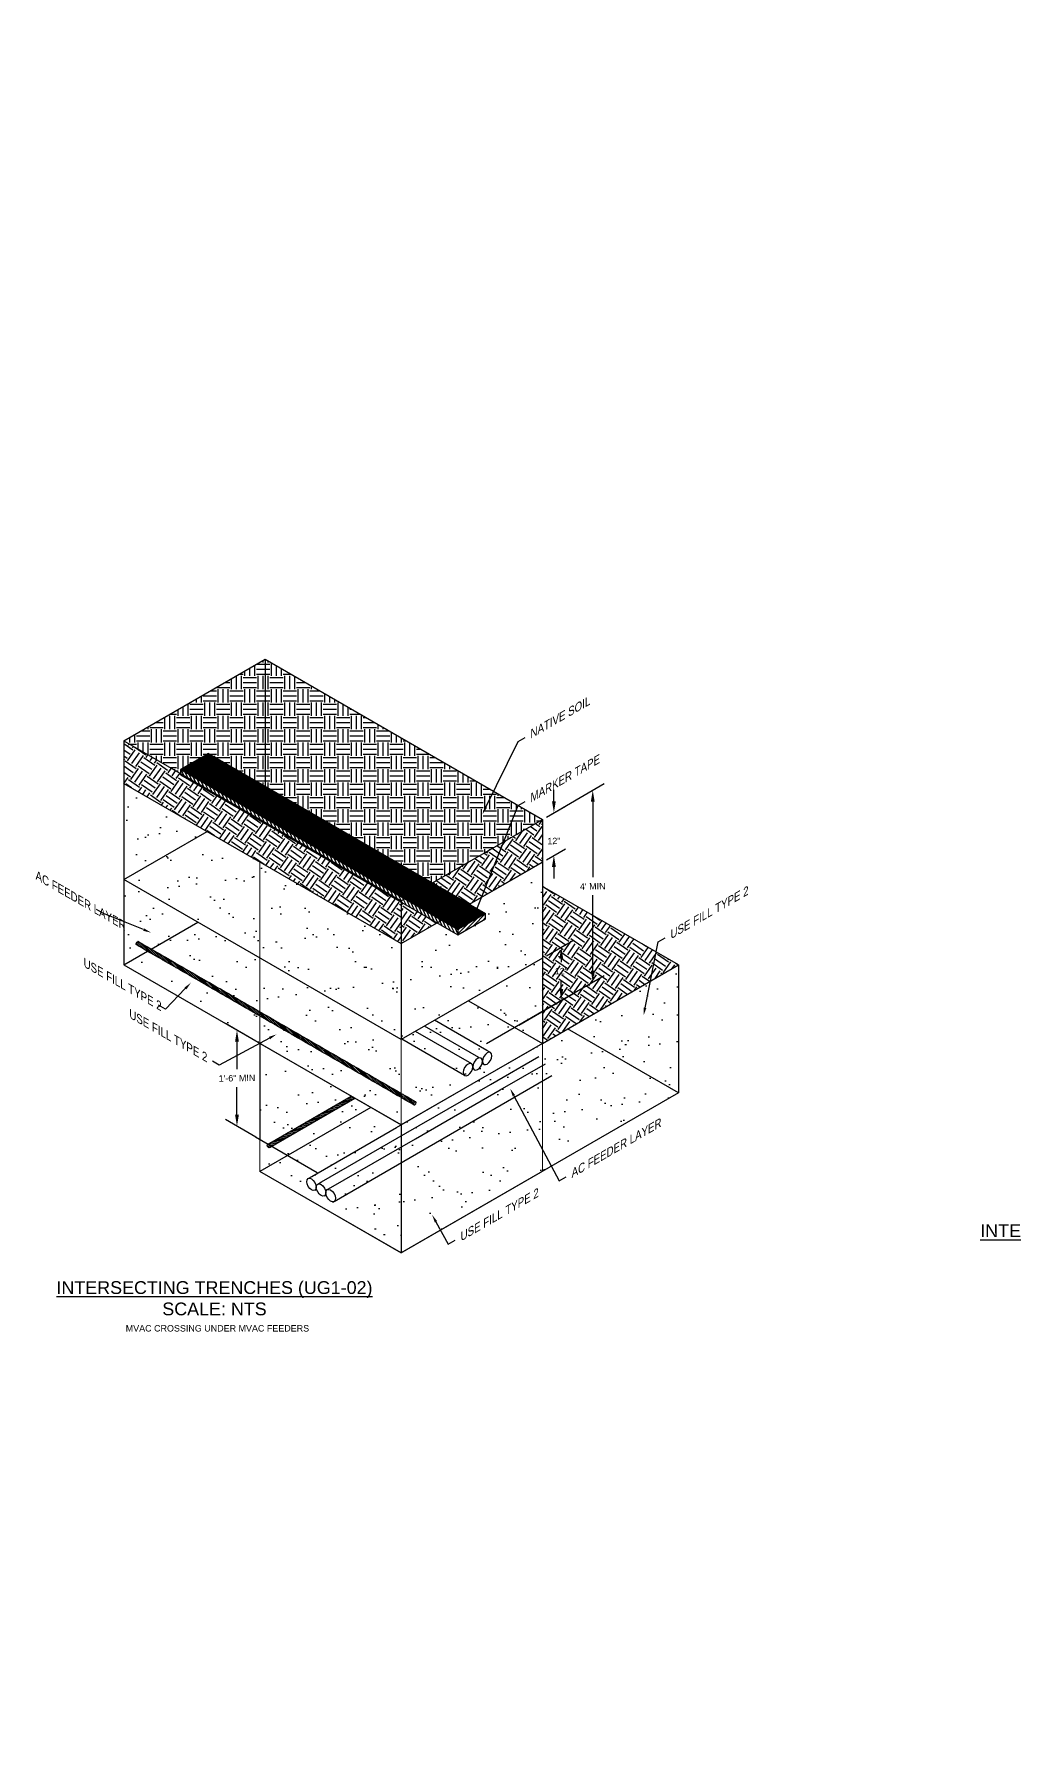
# Model space of a CAD drawing. Header units: feet. Extents: x -21 to 1000, y -35 to 71.
# Drawn here: x 955.09 to 970.4, y 44.5 to 71.36 of the extents above; entities that cross this region are included whole.
import ezdxf
from ezdxf import colors
from ezdxf.entities.mleader import LeaderData, LeaderLine
from ezdxf.math import Vec2, Vec3

# ---------------------------------------------------------------- set-up
doc = ezdxf.new("R2010")
doc.units = ezdxf.units.FT
doc.header["$MEASUREMENT"] = 0
for name, color, linetype in [('E-CABL-ACMV', 1, 'AC_CABLE'), ('E-CABL-UG2', 142, 'GROUND_WIRE_G2'), ('E-MRKR-TREN', 6, 'Continuous'), ('E-TREN', 3, 'Continuous'), ('E-TREN-HATCH', 254, 'Continuous'), ('G-ANNO-TEXT', 1, 'Continuous'), ('G-DIMS', 7, 'Continuous'), ('text', 1, 'Continuous')]:
    doc.layers.add(name, color=color, linetype=linetype)
doc.styles.add('NEI-A', font='arial.ttf')
doc.styles.get("Standard").update_dxf_attribs({"font": 'arial.ttf'})
doc.linetypes.add('AC_CABLE', pattern='A,1,-0.2,["AC",Standard,S=0.1,R=0,X=-0.1,Y=-0.05],-0.2', length=1.4)
doc.linetypes.add('GROUND_WIRE_G2', pattern='A,1,-0.2,["G2",Standard,S=0.1,R=0,X=-0.1,Y=-0.05],-0.2', length=1.4)
doc.dimstyles.new('Annotative - Arch', dxfattribs={"dimscale": 0, "dimtxt": 0.1, "dimasz": 0.18, "dimexe": 0.18, "dimexo": 0.0625, "dimgap": 0.09, "dimtad": 0, "dimtih": 1, "dimtoh": 1, "dimdec": 4, "dimlfac": 12, "dimzin": 0, "dimdsep": 46, "dimlunit": 4, "dimtxsty": 'NEI-A', "dimcen": 0.09, "dimadec": 1, "dimazin": 0, "dimtfac": 1, "dimtdec": 4, "dimtofl": 0, "dimtmove": 0, "dimatfit": 3, "dimfxl": 1, "dimtolj": 1, "dimtzin": 0, "dimarcsym": 0})
pattern_1 = [(0, (-506028.1122, -179322.80167), (0.20833333333, 0.20833333333), [0.20833333333, -0.20833333333]), (0, (-506028.1122, -179322.72354), (0.20833333333, 0.20833333333), [0.20833333333, -0.20833333333]), (0, (-506028.1122, -179322.64542), (0.20833333333, 0.20833333333), [0.20833333333, -0.20833333333]), (90, (-506028.08616, -179322.61938), (-0.20833333333, 0.20833333333), [0.20833333333, -0.20833333333]), (90, (-506028.00804, -179322.61938), (-0.20833333333, 0.20833333333), [0.20833333333, -0.20833333333]), (90, (-506027.92991, -179322.61938), (-0.20833333333, 0.20833333333), [0.20833333333, -0.20833333333])]
pattern_2 = [(55, (-506028.1122, -179322.80167), (-0.05116158499, 0.2901517668), [0.20833333333, -0.20833333333]), (55, (-506028.1762, -179322.75686), (-0.05116158499, 0.2901517668), [0.20833333333, -0.20833333333]), (55, (-506028.2402, -179322.71205), (-0.05116158499, 0.2901517668), [0.20833333333, -0.20833333333]), (145, (-506028.2466, -179322.67578), (-0.2901517668, -0.05116158499), [0.20833333333, -0.20833333333]), (145, (-506028.20178, -179322.61178), (-0.2901517668, -0.05116158499), [0.20833333333, -0.20833333333]), (145, (-506028.15697, -179322.54779), (-0.2901517668, -0.05116158499), [0.20833333333, -0.20833333333])]
pattern_3 = [(37.5, (-506028.1122, -179322.80167), (-0.02099778604, 0.64227458967), [0, -0.50666666667, 0, -0.56666666667, 0, -0.54166666667]), (7.5, (-506028.1122, -179322.8017), (0.5899255684, 0.9407153551), [0, -0.27333333333, 0, -0.45666666667, 0, -0.175]), (327.5, (-506028.5222, -179322.80167), (1.03804728725, 0.0018863512), [0, -0.16666666667, 0, -0.6, 0, -0.78333333333]), (317.5, (-506028.5222, -179322.8017), (1.0020422015, 0.2925585216), [0, -0.08333333333, 0, -0.39333333333, 0, -0.45])]

# ---------------------------------------------------------------- blocks, each defined once
blk = doc.blocks.new('*D62')
at = {"layer": 'Defpoints', "color": 0, "transparency": 16777216}
for p in [(958.607, 55.598), (958.25, 54.304), (958.607, 54.098)]:
    blk.add_point(p, dxfattribs=at)
at = {"layer": 'text', "color": 0, "lineweight": -2, "transparency": 16777216}
for p, q in [((958.545, 55.634), (958.07, 55.908)), ((958.25, 55.624), (958.25, 55.195)), ((958.25, 54.484), (958.25, 54.913)), ((958.545, 54.134), (958.07, 54.408))]:
    blk.add_line(p, q, dxfattribs=at)
at = {"layer": 'text', "color": 0, "transparency": 16777216}
for points in [[(958.22, 55.624), (958.28, 55.624), (958.25, 55.804)], [(958.22, 54.484), (958.28, 54.484), (958.25, 54.304)]]:
    blk.add_solid(points, dxfattribs=at)
at = {"layer": 'text', "color": 0, "transparency": 16777216, "insert": (958.25, 55.054), "char_height": 0.1, "attachment_point": 5, "rotation": 1, "style": 'NEI-A'}
blk.add_mtext('\\A1;1\'-6" MIN', dxfattribs=at)
blk = doc.blocks.new('*D63')
at = {"layer": 'Defpoints', "color": 0, "transparency": 16777216}
for p in [(963.021, 59.098), (963.021, 58.431), (963.2, 58.535)]:
    blk.add_point(p, dxfattribs=at)
at = {"layer": 'text', "color": 0, "lineweight": -2, "transparency": 16777216}
for p, q in [((963.2, 59.381), (963.2, 59.561)), ((963.083, 59.134), (963.38, 59.305)), ((963.083, 58.467), (963.38, 58.639)), ((963.2, 58.355), (963.2, 58.175))]:
    blk.add_line(p, q, dxfattribs=at)
at = {"layer": 'text', "color": 0, "transparency": 16777216}
for points in [[(963.17, 59.381), (963.23, 59.381), (963.2, 59.201)], [(963.17, 58.355), (963.23, 58.355), (963.2, 58.535)]]:
    blk.add_solid(points, dxfattribs=at)
at = {"layer": 'text', "color": 0, "transparency": 16777216, "insert": (963.2, 58.76), "char_height": 0.1, "attachment_point": 5, "rotation": 1, "style": 'NEI-A'}
blk.add_mtext('\\A1;12"', dxfattribs=at)
blk = doc.blocks.new('*D64')
at = {"layer": 'Defpoints', "color": 0, "transparency": 16777216}
for p in [(963.021, 59.098), (963.807, 56.552), (962.087, 55.559)]:
    blk.add_point(p, dxfattribs=at)
at = {"layer": 'text', "color": 0, "lineweight": -2, "transparency": 16777216}
for p, q in [((963.083, 59.134), (963.987, 59.656)), ((963.807, 59.372), (963.807, 58.192)), ((963.807, 56.732), (963.807, 57.912)), ((962.15, 55.595), (963.987, 56.656))]:
    blk.add_line(p, q, dxfattribs=at)
at = {"layer": 'text', "color": 0, "transparency": 16777216}
for points in [[(963.777, 59.372), (963.837, 59.372), (963.807, 59.552)], [(963.777, 56.732), (963.837, 56.732), (963.807, 56.552)]]:
    blk.add_solid(points, dxfattribs=at)
at = {"layer": 'text', "color": 0, "transparency": 16777216, "insert": (963.807, 58.052), "char_height": 0.1, "attachment_point": 5, "rotation": 1, "style": 'NEI-A'}
blk.add_mtext("\\A1;4' MIN", dxfattribs=at)
blk = doc.blocks.new('*D65')
at = {"layer": 'Defpoints', "color": 0, "transparency": 16777216}
for p in [(963.316, 57.102), (963.021, 56.931), (962.588, 55.848)]:
    blk.add_point(p, dxfattribs=at)
at = {"layer": 'text', "color": 0, "lineweight": -2, "transparency": 16777216}
for p, q in [((963.083, 56.967), (963.496, 57.206)), ((963.316, 56.922), (963.316, 56.867)), ((963.316, 56.449), (963.316, 56.586)), ((962.65, 55.884), (963.496, 56.372))]:
    blk.add_line(p, q, dxfattribs=at)
at = {"layer": 'text', "color": 0, "transparency": 16777216}
for points in [[(963.286, 56.922), (963.346, 56.922), (963.316, 57.102)], [(963.286, 56.449), (963.346, 56.449), (963.316, 56.269)]]:
    blk.add_solid(points, dxfattribs=at)
at = {"layer": 'text', "color": 0, "transparency": 16777216, "insert": (963.316, 56.727), "char_height": 0.1, "attachment_point": 5, "rotation": 1, "style": 'NEI-A'}
blk.add_mtext('\\A1;12"', dxfattribs=at)

msp = doc.modelspace()

# ---------------------------------------------------------------- hatches: boundary and pattern name
at = {"layer": 'E-CABL-UG2', "linetype": 'Continuous'}
h = msp.add_hatch(dxfattribs=at)
h.set_pattern_fill('ANSI31', color=256, scale=0.166667, angle=90)
h.set_pattern_definition([(135, (-506028.031134, -179323.017111), (-0.0147313912747, -0.0147313912747), [])])
edge = h.paths.add_edge_path()
edge.add_ellipse((961.0276126, 54.6614905), major_axis=(-0.0143178, -0.0247992), ratio=0.5773502692, start_angle=180.00192629, end_angle=360, ccw=False)
edge.add_spline(control_points=[(961.0419304, 54.6862897), (958.8768669, 55.9362897), (956.7118034, 57.1862897)], knot_values=[4.1415926536, 4.1415926536, 4.1415926536, 5.1415926536, 5.1415926536, 5.1415926536], weights=[1, 1, 1], degree=2, periodic=0)
edge.add_spline(control_points=[(956.7118034, 57.1862897), (956.6974856, 57.194556), (956.6831678, 57.1697569)], knot_values=[2.5707963268, 2.5707963268, 2.5707963268, 4.1415926536, 4.1415926536, 4.1415926536], weights=[1, 0.7071067812, 1], degree=2, periodic=0)
edge.add_spline(control_points=[(956.6831678, 57.1697569), (956.66885, 57.1449577), (956.6831678, 57.1366913)], knot_values=[1, 1, 1, 2.5707963268, 2.5707963268, 2.5707963268], weights=[1, 0.7071067812, 1], degree=2, periodic=0)
edge.add_spline(control_points=[(956.6831678, 57.1366913), (958.8482313, 55.8866913), (961.0132948, 54.6366913)], knot_values=[0, 0, 0, 1, 1, 1], weights=[1, 1, 1], degree=2, periodic=0)
h = msp.add_hatch(dxfattribs=at)
h.set_pattern_fill('ANSI31', color=256, scale=0.166667, angle=150)
h.set_pattern_definition([(195, (-506020.427393, -179327.825918), (0.0053920634396, -0.02012345471436), [])])
edge = h.paths.add_edge_path()
edge.add_line((960.0917795, 54.7407156), (960.0345083, 54.7737811))
edge.add_line((960.0345083, 54.7737811), (958.7334075, 54.0225902))
edge.add_ellipse((958.7438573, 53.9955579), major_axis=(0.0143178, -0.0247992), ratio=0.5773502692, start_angle=0, end_angle=360)
edge.add_line((958.7654445, 53.9749557), (960.0917795, 54.7407156))
at = {"layer": 'E-MRKR-TREN', "linetype": 'Continuous'}
h = msp.add_hatch(dxfattribs=at)
h.set_pattern_fill('ANSI31', color=256, scale=0.083333)
h.set_pattern_definition([(45, (-506028.112206, -179322.80167), (-0.00736569563736, 0.00736569563736), [])])
h.paths.add_polyline_path([(957.8036533, 60.1274325), (957.3706406, 59.8774325), (960.8708266, 57.8565992), (961.3038393, 58.1065992)])
h.paths.add_polyline_path([(961.3038393, 58.1065992), (960.8708266, 57.8565992), (961.7007676, 57.3774325), (962.1337803, 57.6274325)])
at = {"layer": 'E-MRKR-TREN'}
h = msp.add_hatch(dxfattribs=at)
h.set_pattern_fill('ANSI31', color=256, scale=0.333333, angle=70)
h.set_pattern_definition([(115, (-506028.112206, -179322.80167), (-0.03776282446, -0.0176090942392), [])])
h.paths.add_polyline_path([(961.7007676, 57.2940992), (961.7007676, 57.3774325), (957.3706406, 59.8774325), (957.3706406, 59.7940992)])
h = msp.add_hatch(dxfattribs=at)
h.set_pattern_fill('ANSI31', color=256, scale=0.333333)
h.set_pattern_definition([(45, (-506028.112206, -179322.80167), (-0.0294627825494, 0.0294627825494), [])])
h.paths.add_polyline_path([(961.7007676, 57.3774325), (961.7007676, 57.2940992), (962.1337803, 57.5440992), (962.1337803, 57.6274325)])
at = {"layer": 'E-TREN-HATCH', "linetype": 'Continuous'}
h = msp.add_hatch(dxfattribs=at)
h.set_pattern_fill('EARTH', color=256, scale=0.833333)
h.set_pattern_definition(pattern_1)
h.paths.add_polyline_path([(958.6904633, 61.5977659), (956.4838306, 60.3237659), (957.3137716, 59.8445992), (957.8036533, 60.1274325), (958.6904633, 59.6154325)])
h = msp.add_hatch(dxfattribs=at)
h.set_pattern_fill('EARTH', color=256, scale=0.833333)
h.set_pattern_definition(pattern_1)
h.paths.add_polyline_path([(958.6904633, 61.5977659), (958.6904633, 59.6154325), (961.3038393, 58.1065992), (963.0205903, 59.0977659)])
h = msp.add_hatch(dxfattribs=at)
h.set_pattern_fill('EARTH', color=256, scale=0.833333, angle=55)
h.set_pattern_definition(pattern_2)
h.paths.add_polyline_path([(956.4838306, 59.6570992), (960.8139576, 57.1570992), (960.8139576, 57.8060992), (956.4838306, 60.3237659)])
h = msp.add_hatch(dxfattribs=at)
h.set_pattern_fill('AR-SAND', color=252, scale=0.333333)
h.set_pattern_definition(pattern_3)
h.paths.add_polyline_path([(956.4838306, 59.6570992), (956.4838306, 56.8237659), (958.6073248, 55.5977659), (958.6073248, 58.4310992)])
h = msp.add_hatch(dxfattribs=at)
h.set_pattern_fill('EARTH', color=256, scale=0.833333, angle=55)
h.set_pattern_definition([(55, (-506024.78058, -179327.22517), (-0.05116158499, 0.2901517668), [0.20833333333, -0.20833333333]), (55, (-506024.84458, -179327.18036), (-0.05116158499, 0.2901517668), [0.20833333333, -0.20833333333]), (55, (-506024.90857, -179327.13555), (-0.05116158499, 0.2901517668), [0.20833333333, -0.20833333333]), (145, (-506024.91497, -179327.09928), (-0.2901517668, -0.05116158499), [0.20833333333, -0.20833333333]), (145, (-506024.87016, -179327.03528), (-0.2901517668, -0.05116158499), [0.20833333333, -0.20833333333]), (145, (-506024.82535, -179326.97129), (-0.2901517668, -0.05116158499), [0.20833333333, -0.20833333333])])
h.paths.add_polyline_path([(963.0205903, 59.0977659), (961.3038393, 58.1065992), (961.8804233, 57.7728235), (961.3757376, 57.4814431), (960.8139576, 57.8060992), (960.8139576, 57.1570992), (963.0205903, 58.4310992)])
h = msp.add_hatch(dxfattribs=at)
h.set_pattern_fill('AR-SAND', color=252, scale=0.333333)
h.set_pattern_definition([(37.5, (-506031.9153, -179327.8259), (-0.02099778604, 0.64227458967), [0, -0.50666666667, 0, -0.56666666667, 0, -0.54166666667]), (7.5, (-506031.9153, -179327.8259), (0.5899255684, 0.9407153551), [0, -0.27333333333, 0, -0.45666666667, 0, -0.175]), (327.5, (-506032.3253, -179327.8259), (1.03804728725, 0.0018863512), [0, -0.16666666667, 0, -0.6, 0, -0.78333333333]), (317.5, (-506032.3253, -179327.8259), (1.0020422015, 0.2925585216), [0, -0.08333333333, 0, -0.39333333333, 0, -0.45])])
h.paths.add_polyline_path([(963.0205903, 58.4310992), (960.8139576, 57.1310586), (958.6073248, 58.4310992), (958.6073248, 53.5977659), (960.8139576, 52.3237659), (963.0205903, 53.5977659)])
h = msp.add_hatch(dxfattribs=at)
h.set_pattern_fill('EARTH', color=256, scale=0.833333, angle=55)
h.set_pattern_definition(pattern_2)
h.paths.add_polyline_path([(963.0205903, 58.0497659), (963.0205903, 55.5977659), (965.1440846, 56.8237659)])
h = msp.add_hatch(dxfattribs=at)
h.set_pattern_fill('AR-SAND', color=252, scale=0.333333)
h.set_pattern_definition(pattern_3)
h.paths.add_polyline_path([(965.1440846, 56.8237659), (963.0205903, 55.5977659), (963.0205903, 53.5977659), (965.1440846, 54.8237659)])

# ---------------------------------------------------------------- linework, layer by layer
at = {"layer": 'E-CABL-ACMV', "linetype": 'Continuous', "flags": 128}
for points in [[(960.8139576, 56.3232093), (960.8134756, 56.3234876)], [(962.0286773, 55.377703), (961.1793532, 55.8680605)], [(962.1533693, 55.4867633), (961.3353782, 55.9581415)], [(961.8053018, 55.098224), (960.82456, 55.6644555)], [(961.917102, 55.2772291), (961.0365526, 55.7856145)], [(962.0609644, 55.0440696), (962.9011221, 55.5287908)], [(962.2112405, 55.4533514), (962.1533693, 55.4867633)], [(962.2104981, 54.9577363), (962.963749, 55.3926259)], [(959.7661074, 53.1296126), (963.170124, 55.0949225)], [(962.1054176, 55.2702609), (962.0787703, 55.2856457)], [(962.3600318, 54.871403), (963.0679042, 55.2800933)], [(960.7400263, 54.2814257), (962.0609644, 55.0440696)], [(960.8895601, 54.1950923), (962.2104981, 54.9577363)], [(961.0390938, 54.108759), (962.3600318, 54.871403)], [(959.4190883, 53.5187817), (960.7400263, 54.2814257)], [(959.568622, 53.4324484), (960.8895601, 54.1950923)], [(959.7181557, 53.3461151), (961.0390938, 54.108759)], [(959.3612171, 53.4853698), (959.4190883, 53.5187817)], [(959.46704, 53.3022793), (959.4936873, 53.3176641)], [(959.5107508, 53.3990365), (959.568622, 53.4324484)], [(959.6165737, 53.215946), (959.6432211, 53.2313308)], [(959.6602845, 53.3127031), (959.7181557, 53.3461151)]]:
    msp.add_lwpolyline(points, dxfattribs=at)
at = {"layer": 'E-CABL-ACMV', "linetype": 'Continuous', "extrusion": (0, 0, -1)}
for centre in [(962.008752, 55.2754979), (962.1582858, 55.3618312), (961.8592183, 55.1891645)]:
    msp.add_ellipse(centre, major_axis=(-0.0528682, -0.0915703), ratio=0.5773502692, dxfattribs=at)
at = {"layer": 'E-CABL-ACMV', "linetype": 'Continuous'}
for centre in [(959.4141718, 53.3938496), (959.5637056, 53.3075163), (959.7132393, 53.221183)]:
    msp.add_ellipse(centre, major_axis=(0.0528682, -0.0915703), ratio=0.5773502692, dxfattribs=at)
at = {"layer": 'E-CABL-UG2', "linetype": 'Continuous', "flags": 128}
for points in [[(958.7295395, 54.0203571), (960.0345083, 54.7737811)], [(958.7581751, 53.9707587), (960.0917795, 54.7407156)]]:
    msp.add_lwpolyline(points, dxfattribs=at)
at = {"layer": 'E-CABL-UG2', "linetype": 'Continuous', "extrusion": (0, 0, -1)}
msp.add_ellipse((961.0276126, 54.6614905), major_axis=(-0.0143178, -0.0247992), ratio=0.5773502692, dxfattribs=at)
at = {"layer": 'E-CABL-UG2', "linetype": 'Continuous'}
msp.add_ellipse((958.7438573, 53.9955579), major_axis=(0.0143178, -0.0247992), ratio=0.5773502692, dxfattribs=at)
msp.add_rational_spline([(961.0132948, 54.6366913), (958.8482313, 55.8866913), (956.6831678, 57.1366913), (956.66885, 57.1449577), (956.6831678, 57.1697569), (956.6974856, 57.194556), (956.7118034, 57.1862897), (958.8768669, 55.9362897), (961.0419304, 54.6862897)], [1, 1, 1, 0.707106781187, 1, 0.707106781187, 1, 1, 1], degree=2, knots=[0, 0, 0, 1, 1, 2.5707963268, 2.5707963268, 4.1415926536, 4.1415926536, 5.1415926536, 5.1415926536, 5.1415926536], dxfattribs=at)
at = {"layer": 'E-MRKR-TREN', "linetype": 'Continuous', "flags": 128}
for points in [[(957.8036533, 60.1274325), (957.3706406, 59.8774325), (957.3706406, 59.7940992)], [(957.8036533, 60.1274325), (962.1337803, 57.6274325)], [(957.3706406, 59.8774325), (961.7007676, 57.3774325)], [(957.3706406, 59.7940992), (961.7007676, 57.2940992)]]:
    msp.add_lwpolyline(points, dxfattribs=at)
msp.add_lwpolyline([(961.7007676, 57.3774325), (961.7007676, 57.2940992), (962.1337803, 57.5440992), (962.1337803, 57.6274325)], close=True, dxfattribs=at)
at = {"layer": 'E-TREN', "color": 252, "linetype": 'Continuous'}
for points in [[(956.4838306, 60.3237659), (958.6904633, 61.5977659)], [(958.6904633, 61.5977659), (963.0205903, 59.0977659)], [(958.6904633, 61.5977659), (958.6904633, 59.6154325)], [(956.4838306, 60.3237659), (960.8139576, 57.8237659)], [(956.4838306, 60.3237659), (956.4838306, 56.8237659)], [(956.4838306, 59.6570992), (960.8139576, 57.1570992)], [(960.8139576, 57.8237659), (963.0205903, 59.0977659)], [(963.0205903, 59.0977659), (963.0205903, 55.5977659)], [(956.4838306, 58.1570992), (957.7828687, 58.9070992)], [(960.8139576, 57.1570992), (963.0205903, 58.4310992)], [(960.8139576, 55.6570992), (956.4838306, 58.1570992)], [(965.1440846, 56.8237659), (963.0205903, 58.0497659)], [(960.8139576, 57.8237659), (960.8139576, 55.6570992)], [(956.9117718, 57.0708379), (957.6385311, 57.4904325)], [(956.4838306, 56.8237659), (956.8545006, 57.0377723)], [(956.4838306, 56.8237659), (960.8139576, 54.3237659)], [(963.0205903, 56.9310992), (960.8139576, 55.6570992)], [(963.0205903, 55.5977659), (965.1440846, 56.8237659), (965.1440846, 54.8237659)], [(961.8658898, 56.2644325), (963.0205903, 55.5977659)], [(958.6073248, 55.5977659), (958.6073248, 54.0977659)], [(960.8139576, 54.3237659), (958.6073248, 55.5977659)], [(963.0205903, 55.5977659), (960.8139576, 54.3237659)], [(965.1440846, 54.8237659), (963.4120338, 55.8237659)], [(965.1440846, 54.8237659), (960.8139576, 52.3237659)], [(960.3393757, 54.5977659), (958.6073248, 53.5977659)], [(960.8139576, 54.3237659), (960.8139576, 52.3237659)], [(960.8139576, 52.3237659), (958.6073248, 53.5977659)]]:
    msp.add_lwpolyline(points, dxfattribs=at)
at = {"layer": 'E-TREN', "color": 252, "linetype": 'Continuous', "const_width": 0.0166667}
for points in [[(958.6073248, 58.4310992), (958.6073248, 53.5977659), (960.8139576, 52.3237659), (963.0205903, 53.5977659), (963.0205903, 58.4310992)], [(958.6073248, 58.4310992), (960.8139576, 57.1570992)], [(963.0205903, 58.4310992), (960.8139576, 57.1570992)], [(960.8139576, 52.3237659), (960.8139576, 57.1570992)]]:
    msp.add_lwpolyline(points, dxfattribs=at)
at = {"layer": 'G-DIMS', "flags": 128}
msp.add_lwpolyline([(958.5398706, 54.1367106), (959.5007135, 53.5819677)], dxfattribs=at)

# ---------------------------------------------------------------- texts
at = {"layer": 'G-ANNO-TEXT', "attachment_point": 5, "style": 'NEI-A'}
for s, width, insert, char_height in [('{\\LINTERSECTING TRENCHES (UG1-02)\\P\\l\\C7;SCALE: NTS}', 5.832687783, (972.3264709, 52.5023281), 0.2), ('{\\LINTERSECTING TRENCHES (UG1-02)\\P\\l\\C7;SCALE: NTS}', 5.832687783, (957.8991232, 51.6145801), 0.2), ('MVAC CROSSING UNDER MVAC FEEDERS', 3.271927083, (957.9451656, 51.1453851), 0.1)]:
    msp.add_mtext_dynamic_manual_height_columns(s, width=width, gutter_width=0.546875, heights=[0], dxfattribs=dict(at, insert=insert, char_height=char_height))

# ---------------------------------------------------------------- dimensions: what is measured, and where the dimension line sits
at = {"layer": 'text'}
for base, p1, p2, text, picture, middle in [((963.8074063, 56.5520343), (963.0205903, 59.0977659), (962.0872198, 55.5588841), "4' MIN", '*D64', (963.8074063, 58.0520343)), ((958.2504374, 54.3038149), (958.6073248, 55.5977659), (958.6073248, 54.0977659), '<> MIN', '*D62', (958.2504374, 55.0538149))]:
    dim = msp.add_linear_dim(base=base, p1=p1, p2=p2, angle=90, text=text, dimstyle='Annotative - Arch', override={"dimscale": 1, "dimtxt": 0.1, "dimtxsty": 'NEI-A', "dimtix": 0, "dimtofl": 0, "dimtmove": 0, "dimatfit": 3}, dxfattribs=at)
    dim.commit()
    dim.dimension.update_dxf_attribs({"geometry": picture, "text_midpoint": middle, "text_rotation": 1})
for base, p1, p2, override, picture, middle in [((963.2001344, 58.534759), (963.0205903, 59.0977659), (963.0205903, 58.4310992), {"dimscale": 1, "dimtxt": 0.1, "dimtxsty": 'NEI-A'}, '*D63', (963.2001344, 58.7604539)), ((963.316434, 57.1019046), (962.5875776, 55.8477659), (963.0205903, 56.9310992), {"dimscale": 1, "dimtxt": 0.1, "dimtxsty": 'NEI-A', "dimtix": 0, "dimtofl": 0, "dimtmove": 0, "dimatfit": 3}, '*D65', (963.316434, 56.7267253))]:
    dim = msp.add_linear_dim(base=base, p1=p1, p2=p2, angle=90, text='12"', dimstyle='Annotative - Arch', override=override, dxfattribs=at)
    dim.commit()
    dim.dimension.update_dxf_attribs({"geometry": picture, "text_midpoint": middle, "dimtype": 160, "text_rotation": 1})

# ---------------------------------------------------------------- leaders
ml = msp.add_multileader_mtext('Standard', dxfattribs=at)
ml.set_content('{\\Q30;MARKER TAPE}', color=256, style='NEI-A')
ml.set_leader_properties()
ml.build(insert=Vec2(0, 0))
ml.multileader.update_dxf_attribs({"dogleg_length": 0.125, "arrow_head_size": 0.125, "scale": 12})
ctx = ml.context
ctx.base_point, ctx.scale, ctx.char_height, ctx.arrow_head_size, ctx.landing_gap_size, ctx.plane_origin, ctx.plane_x_axis, ctx.plane_y_axis = Vec3(962.7501817, 59.3788863), 12, 0.125, 0.125, 0.0625, Vec3(962.2048226, 58.6740113), Vec3(0.8660254038, 0.5), Vec3(-0.5, 0.8660254038)
notes = []
notes.append((ctx, [(0, (1, 1, 0), (962.6419285, 59.3163863), (0.8660254038, 0.5), 0.125, [(0, [(961.9172739, 57.5024325)], 0, [])])]))
ctx.mtext.insert, ctx.mtext.text_direction, ctx.mtext.rotation, ctx.mtext.width, ctx.mtext.flow_direction = Vec3(962.773037, 59.4642999), Vec3(0.8660254038, 0.5), 0.5235987756, 1.982755501, 5
ml = msp.add_multileader_mtext('Standard', dxfattribs=at)
ml.set_content('{\\Q30;NATIVE SOIL}', color=256, style='NEI-A')
ml.set_leader_properties()
ml.build(insert=Vec2(0, 0))
ml.multileader.update_dxf_attribs({"dogleg_length": 0.125, "arrow_head_size": 0.125, "scale": 12})
ctx = ml.context
ctx.base_point, ctx.scale, ctx.char_height, ctx.arrow_head_size, ctx.landing_gap_size, ctx.plane_origin, ctx.plane_x_axis, ctx.plane_y_axis = Vec3(962.7501817, 60.376705), 12, 0.125, 0.125, 0.0625, Vec3(962.6838881, 58.0754801), Vec3(0.8660254038, 0.5), Vec3(-0.5, 0.8660254038)
notes.append((ctx, [(0, (1, 1, 0), (962.6419285, 60.314205), (0.8660254038, 0.5), 0.125, [(0, [(962.0832102, 59.1765828)], 0, [])])]))
ctx.mtext.insert, ctx.mtext.text_direction, ctx.mtext.rotation, ctx.mtext.width, ctx.mtext.flow_direction = Vec3(962.7725254, 60.4630046), Vec3(0.8660254038, 0.5), 0.5235987756, 1.174894037, 5
ml = msp.add_multileader_mtext('Standard', dxfattribs=at)
ml.set_content('{\\Q30;USE FILL TYPE 2}', color=256, style='NEI-A')
ml.set_leader_properties()
ml.build(insert=Vec2(0, 0))
ml.multileader.update_dxf_attribs({"dogleg_length": 0.125, "arrow_head_size": 0.125, "scale": 12})
ctx = ml.context
ctx.base_point, ctx.scale, ctx.char_height, ctx.arrow_head_size, ctx.landing_gap_size, ctx.plane_origin, ctx.plane_x_axis, ctx.plane_y_axis = Vec3(964.9361925, 57.2449775), 12, 0.125, 0.125, 0.0625, Vec3(965.3935964, 55.125618), Vec3(0.8660254038, 0.5), Vec3(-0.5, 0.8660254038)
notes.append((ctx, [(0, (1, 1, 0), (964.8279393, 57.1824775), (0.8660254038, 0.5), 0.125, [(0, [(964.5995453, 56.0299954)], 0, [])])]))
ctx.mtext.insert, ctx.mtext.text_direction, ctx.mtext.rotation, ctx.mtext.width, ctx.mtext.flow_direction = Vec3(964.9590477, 57.330391), Vec3(0.8660254038, 0.5), 0.5235987756, 1.174894037, 5
ml = msp.add_multileader_mtext('Standard', dxfattribs=at)
ml.set_content('{\\Q30;USE FILL TYPE 2}', color=256, style='NEI-A')
ml.set_leader_properties()
ml.build(insert=Vec2(0, 0))
ml.multileader.update_dxf_attribs({"dogleg_length": 0.125, "arrow_head_size": 0.125, "scale": 12})
ctx = ml.context
ctx.base_point, ctx.scale, ctx.char_height, ctx.arrow_head_size, ctx.landing_gap_size, ctx.plane_origin, ctx.plane_x_axis, ctx.plane_y_axis = Vec3(961.6588033, 52.5250343), 12, 0.125, 0.125, 0.0625, Vec3(961.8899289, 51.1357747), Vec3(0.8660254038, 0.5), Vec3(-0.5, 0.8660254038)
notes.append((ctx, [(0, (1, 1, 0), (961.5505501, 52.4625343), (0.8660254038, 0.5), 0.125, [(0, [(961.2979012, 52.9194775)], 0, [])])]))
ctx.mtext.insert, ctx.mtext.text_direction, ctx.mtext.rotation, ctx.mtext.width, ctx.mtext.flow_direction = Vec3(961.6816799, 52.6104109), Vec3(0.8660254038, 0.5), 0.5235987756, 1.596887004, 5
ml = msp.add_multileader_mtext('Standard', dxfattribs=at)
ml.set_content('{\\Q30;AC FEEDER LAYER}', color=256, style='NEI-A')
ml.set_leader_properties()
ml.build(insert=Vec2(0, 0))
ml.multileader.update_dxf_attribs({"dogleg_length": 0.125, "arrow_head_size": 0.125, "scale": 12})
ctx = ml.context
ctx.base_point, ctx.scale, ctx.char_height, ctx.arrow_head_size, ctx.landing_gap_size, ctx.plane_origin, ctx.plane_x_axis, ctx.plane_y_axis = Vec3(963.3915067, 53.5146302), 12, 0.125, 0.125, 0.0625, Vec3(962.873072, 52.7870097), Vec3(0.8660254038, 0.5), Vec3(-0.5, 0.8660254038)
notes.append((ctx, [(0, (1, 1, 0), (963.2832535, 53.4521302), (0.8660254038, 0.5), 0.125, [(0, [(962.5171449, 54.8905915)], 0, [])])]))
ctx.mtext.insert, ctx.mtext.text_direction, ctx.mtext.rotation, ctx.mtext.width, ctx.mtext.flow_direction = Vec3(963.4143833, 53.6000068), Vec3(0.8660254038, 0.5), 0.5235987756, 1.262394037, 5
ml = msp.add_multileader_mtext('Standard', dxfattribs=at)
ml.set_content('{\\Q-30;AC FEEDER LAYER}', color=256, style='NEI-A')
ml.set_leader_properties()
ml.build(insert=Vec2(0, 0))
ml.multileader.update_dxf_attribs({"dogleg_length": 0.125, "arrow_head_size": 0.125, "scale": 12})
ctx = ml.context
ctx.base_point, ctx.scale, ctx.char_height, ctx.arrow_head_size, ctx.landing_gap_size, ctx.plane_origin, ctx.plane_x_axis, ctx.plane_y_axis = Vec3(955.0831074, 58.2484887), 12, 0.125, 0.125, 0.0625, Vec3(959.4594615, 54.8724955), Vec3(0.8660254038, -0.5), Vec3(0.5, 0.8660254038)
notes.append((ctx, [(1, (1, 1, 0), (956.1642682, 57.6242802), (-0.8660254038, 0.5), 0.125, [(0, [(956.9090312, 57.328474)], 0, [])])]))
ctx.mtext.insert, ctx.mtext.text_direction, ctx.mtext.rotation, ctx.mtext.width, ctx.mtext.flow_direction = Vec3(955.168484, 58.2713653), Vec3(0.8660254038, -0.5), 5.7595865316, 1.321927083, 5
ml = msp.add_multileader_mtext('Standard', dxfattribs=at)
ml.set_content('{\\Q-30;USE FILL TYPE 2}', color=256, style='NEI-A')
ml.set_leader_properties()
ml.build(insert=Vec2(0, 0))
ml.multileader.update_dxf_attribs({"dogleg_length": 0.125, "arrow_head_size": 0.125, "scale": 12})
ctx = ml.context
ctx.base_point, ctx.scale, ctx.char_height, ctx.arrow_head_size, ctx.landing_gap_size, ctx.plane_origin, ctx.plane_x_axis, ctx.plane_y_axis = Vec3(955.8320736, 56.8834642), 12, 0.125, 0.125, 0.0625, Vec3(959.4155059, 54.0252883), Vec3(0.8660254038, -0.5), Vec3(0.5, 0.8660254038)
notes.append((ctx, [(1, (1, 1, 0), (957.1340975, 56.1317404), (-0.8660254038, 0.5), 0.125, [(0, [(957.5300919, 56.5441004)], 0, [])])]))
ctx.mtext.insert, ctx.mtext.text_direction, ctx.mtext.rotation, ctx.mtext.width, ctx.mtext.flow_direction = Vec3(955.9174502, 56.9063408), Vec3(0.8660254038, -0.5), 5.7595865316, 1.321927083, 5
ml = msp.add_multileader_mtext('Standard', dxfattribs=at)
ml.set_content('{\\Q-30;USE FILL TYPE 2}', color=256, style='NEI-A')
ml.set_leader_properties()
ml.build(insert=Vec2(0, 0))
ml.multileader.update_dxf_attribs({"dogleg_length": 0.125, "arrow_head_size": 0.125, "scale": 12})
ctx = ml.context
ctx.base_point, ctx.scale, ctx.char_height, ctx.arrow_head_size, ctx.landing_gap_size, ctx.plane_origin, ctx.plane_x_axis, ctx.plane_y_axis = Vec3(956.5458084, 56.0838909), 12, 0.125, 0.125, 0.0625, Vec3(959.4594615, 53.182358), Vec3(0.8660254038, -0.5), Vec3(0.5, 0.8660254038)
notes.append((ctx, [(1, (1, 1, 0), (957.9741029, 55.2592646), (-0.8660254038, 0.5), 0.125, [(0, [(958.8690578, 55.7405449)], 0, [])])]))
ctx.mtext.insert, ctx.mtext.text_direction, ctx.mtext.rotation, ctx.mtext.width, ctx.mtext.flow_direction = Vec3(956.6317179, 56.1076905), Vec3(0.8660254038, -0.5), 5.7595865316, 1.910586717, 5
for ctx, leaders in notes:
    for number, flags, end, landing, length, lines in leaders:
        leader = LeaderData()
        leader.index, (leader.has_last_leader_line, leader.has_dogleg_vector, leader.attachment_direction) = number, flags
        leader.last_leader_point, leader.dogleg_vector, leader.dogleg_length = Vec3(end), Vec3(landing), length
        for number, points, colour, breaks in lines:
            line = LeaderLine()
            line.index, line.vertices, line.color, line.breaks = number, Vec3.list(points), colors.encode_raw_color(colour), breaks
            leader.lines.append(line)
        ctx.leaders.append(leader)

doc.saveas('drawing.dxf')
